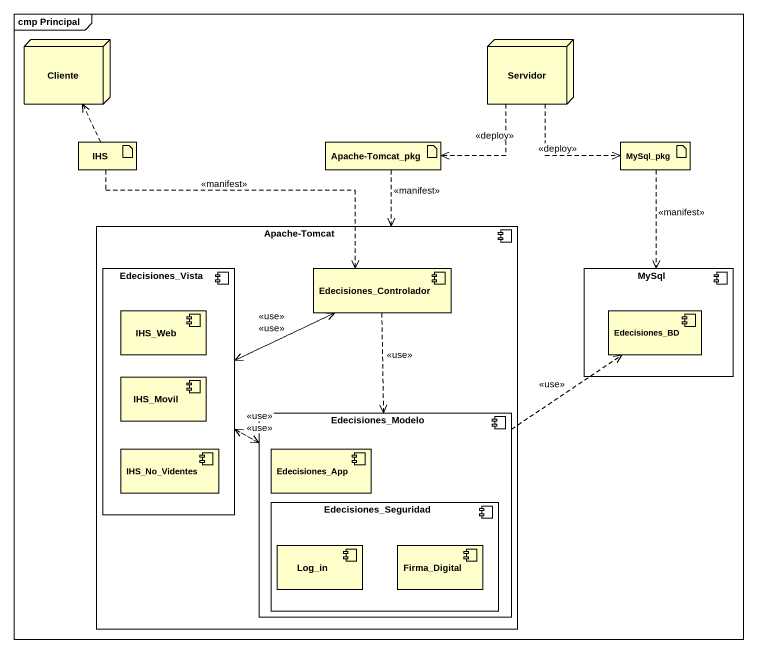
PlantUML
@startuml
mainframe cmp Principal
node Cliente
node Servidor
artifact IHS
artifact "Apache-Tomcat_pkg" as Apache_Tomcat_pkg
artifact MySql_pkg
component "Apache-Tomcat" as Apache_Tomcat {
  component Edecisiones_Vista {
    component IHS_Web
    component IHS_Movil
    component IHS_No_Videntes
  }
  component Edecisiones_Controlador
  component Edecisiones_Modelo {
    component Edecisiones_App
    component Edecisiones_Seguridad {
      component Log_in
      component Firma_Digital
    }
  }
}
component MySql {
  component Edecisiones_BD
}
Servidor .left.> Apache_Tomcat_pkg : <<deploy>>
Servidor ..> MySql_pkg : <<deploy>>
IHS .up.> Cliente
IHS .right.> Edecisiones_Controlador : <<manifest>>
Apache_Tomcat_pkg ..> Apache_Tomcat : <<manifest>>
MySql_pkg ..> MySql : <<manifest>>
Edecisiones_Vista .right.> Edecisiones_Controlador : <<use>>
Edecisiones_Vista .right.> Edecisiones_Modelo : <<use>>
Edecisiones_Controlador .left.> Edecisiones_Vista : <<use>>
Edecisiones_Controlador ..> Edecisiones_Modelo : <<use>>
Edecisiones_Modelo .left.> Edecisiones_Vista : <<use>>
Edecisiones_Modelo .up.> Edecisiones_BD : <<use>>
@enduml
